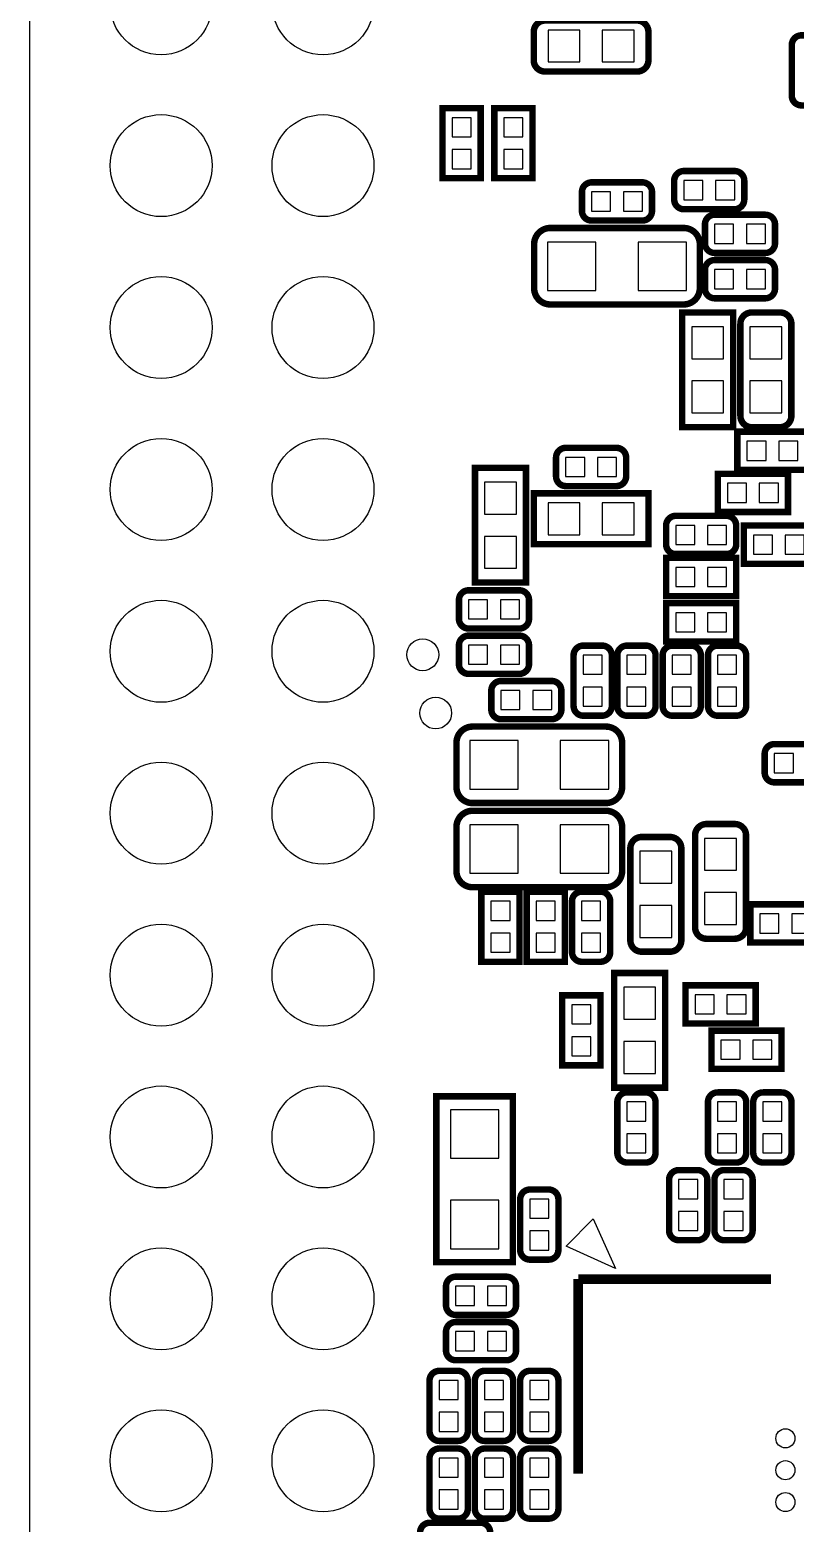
# Model space of a CAD drawing. Extents: x 49.7 to 79.7, y 45.3 to 110.3.
# Drawn here: x 49.71 to 61.72, y 60.24 to 83.67 of the extents above; entities that cross this region are included whole.
import ezdxf

# ---------------------------------------------------------------- set-up
doc = ezdxf.new("R2010")
doc.units = 0
for name, color, linetype in [('BG_OUTLINE', 5, 'CONTINUOUS'), ('PG_NEW-SILK-BOTTOM', 4, 'CONTINUOUS'), ('PG_SILKSCREEN_BOTTOM', 122, 'CONTINUOUS'), ('PIN_BOTTOM', 12, 'CONTINUOUS')]:
    doc.layers.add(name, color=color, linetype=linetype)

msp = doc.modelspace()

# ---------------------------------------------------------------- linework, layer by layer
at = {"layer": 'BG_OUTLINE'}
msp.add_lwpolyline([(49.71415, 107.799378, -0.414244), (52.193952, 110.278926), (77.254354, 110.278926, -0.414214), (79.719678, 107.813602), (79.719678, 47.804578, -0.444754), (76.917296, 45.277278), (52.171854, 45.277278, -0.414183), (49.71415, 47.734728)], format="xyb", close=True, dxfattribs=at)
at = {"layer": 'PG_NEW-SILK-BOTTOM', "const_width": 0.1016}
for points in [[(57.621678, 83.63585), (57.621678, 83.19135, 0.414244), (57.799478, 83.01355), (59.243722, 83.01355, 0.414244), (59.421522, 83.19135), (59.421522, 83.63585, 0.414244), (59.243722, 83.81365), (57.799478, 83.81365, 0.414244), (57.621678, 83.63585)], [(61.823854, 82.482182), (62.119002, 82.482182, 0.414362), (62.271402, 82.634582), (62.271402, 83.429602, 0.414362), (62.119002, 83.582002), (61.823854, 83.582002, 0.414362), (61.671454, 83.429602), (61.671454, 82.634582, 0.414362), (61.823854, 82.482182)], [(59.47791, 80.827626), (59.47791, 81.122774, 0.414362), (59.32551, 81.275174), (58.53049, 81.275174, 0.414362), (58.37809, 81.122774), (58.37809, 80.827626, 0.414362), (58.53049, 80.675226), (59.32551, 80.675226, 0.414362), (59.47791, 80.827626)], [(59.82589, 81.300574), (59.82589, 81.005426, 0.414362), (59.97829, 80.853026), (60.77331, 80.853026, 0.414362), (60.92571, 81.005426), (60.92571, 81.300574, 0.414362), (60.77331, 81.452974), (59.97829, 81.452974, 0.414362), (59.82589, 81.300574)], [(60.227972, 79.613252), (60.227972, 80.305148, 0.414275), (59.973972, 80.559148), (57.882028, 80.559148, 0.414275), (57.628028, 80.305148), (57.628028, 79.613252, 0.414275), (57.882028, 79.359252), (59.973972, 79.359252, 0.414275), (60.227972, 79.613252)], [(60.30849, 80.614774), (60.30849, 80.319626, 0.414362), (60.46089, 80.167226), (61.25591, 80.167226, 0.414362), (61.40831, 80.319626), (61.40831, 80.614774, 0.414362), (61.25591, 80.767174), (60.46089, 80.767174, 0.414362), (60.30849, 80.614774)], [(60.30849, 79.903574), (60.30849, 79.608426, 0.414362), (60.46089, 79.456026), (61.25591, 79.456026, 0.414362), (61.40831, 79.608426), (61.40831, 79.903574, 0.414362), (61.25591, 80.055974), (60.46089, 80.055974, 0.414362), (60.30849, 79.903574)], [(61.04255, 77.433678), (61.48705, 77.433678, 0.414244), (61.66485, 77.611478), (61.66485, 79.055722, 0.414244), (61.48705, 79.233522), (61.04255, 79.233522, 0.414244), (60.86475, 79.055722), (60.86475, 77.611478, 0.414244), (61.04255, 77.433678)], [(59.07151, 76.662026), (59.07151, 76.957174, 0.414362), (58.91911, 77.109574), (58.12409, 77.109574, 0.414362), (57.97169, 76.957174), (57.97169, 76.662026, 0.414362), (58.12409, 76.509626), (58.91911, 76.509626, 0.414362), (59.07151, 76.662026)], [(60.79871, 75.595226), (60.79871, 75.890374, 0.414362), (60.64631, 76.042774), (59.85129, 76.042774, 0.414362), (59.69889, 75.890374), (59.69889, 75.595226, 0.414362), (59.85129, 75.442826), (60.64631, 75.442826, 0.414362), (60.79871, 75.595226)], [(57.54751, 74.426826), (57.54751, 74.721974, 0.414362), (57.39511, 74.874374), (56.60009, 74.874374, 0.414362), (56.44769, 74.721974), (56.44769, 74.426826, 0.414362), (56.60009, 74.274426), (57.39511, 74.274426, 0.414362), (57.54751, 74.426826)], [(57.54751, 73.715626), (57.54751, 74.010774, 0.414362), (57.39511, 74.163174), (56.60009, 74.163174, 0.414362), (56.44769, 74.010774), (56.44769, 73.715626, 0.414362), (56.60009, 73.563226), (57.39511, 73.563226, 0.414362), (57.54751, 73.715626)], [(58.399426, 72.90689), (58.694574, 72.90689, 0.414362), (58.846974, 73.05929), (58.846974, 73.85431, 0.414362), (58.694574, 74.00671), (58.399426, 74.00671, 0.414362), (58.247026, 73.85431), (58.247026, 73.05929, 0.414362), (58.399426, 72.90689)], [(59.085226, 72.90689), (59.380374, 72.90689, 0.414362), (59.532774, 73.05929), (59.532774, 73.85431, 0.414362), (59.380374, 74.00671), (59.085226, 74.00671, 0.414362), (58.932826, 73.85431), (58.932826, 73.05929, 0.414362), (59.085226, 72.90689)], [(59.796426, 72.90689), (60.091574, 72.90689, 0.414362), (60.243974, 73.05929), (60.243974, 73.85431, 0.414362), (60.091574, 74.00671), (59.796426, 74.00671, 0.414362), (59.644026, 73.85431), (59.644026, 73.05929, 0.414362), (59.796426, 72.90689)], [(60.507626, 72.90689), (60.802774, 72.90689, 0.413874), (60.955174, 73.059036), (60.955174, 73.854564, 0.413874), (60.802774, 74.00671), (60.507626, 74.00671, 0.413874), (60.355226, 73.854564), (60.355226, 73.059036, 0.413874), (60.507626, 72.90689)], [(58.05551, 73.004426), (58.05551, 73.299574, 0.414362), (57.90311, 73.451974), (57.10809, 73.451974, 0.414362), (56.95569, 73.299574), (56.95569, 73.004426, 0.414362), (57.10809, 72.852026), (57.90311, 72.852026, 0.414362), (58.05551, 73.004426)], [(59.008772, 71.790052), (59.008772, 72.481948, 0.414275), (58.754772, 72.735948), (56.662828, 72.735948, 0.414275), (56.408828, 72.481948), (56.408828, 71.790052, 0.414275), (56.662828, 71.536052), (58.754772, 71.536052, 0.414275), (59.008772, 71.790052)], [(61.24575, 72.308974), (61.24575, 72.013826, 0.414362), (61.39815, 71.861426), (62.19317, 71.861426, 0.414362), (62.34557, 72.013826), (62.34557, 72.308974, 0.414362), (62.19317, 72.461374), (61.39815, 72.461374, 0.414362), (61.24575, 72.308974)], [(59.008772, 70.469252), (59.008772, 71.161148, 0.414275), (58.754772, 71.415148), (56.662828, 71.415148, 0.414275), (56.408828, 71.161148), (56.408828, 70.469252, 0.414275), (56.662828, 70.215252), (58.754772, 70.215252, 0.414275), (59.008772, 70.469252)], [(60.77585, 71.207122), (60.33135, 71.207122, 0.414244), (60.15355, 71.029322), (60.15355, 69.585078, 0.414244), (60.33135, 69.407278), (60.77585, 69.407278, 0.414244), (60.95365, 69.585078), (60.95365, 71.029322, 0.414244), (60.77585, 71.207122)], [(59.75985, 71.003922), (59.31535, 71.003922, 0.414244), (59.13755, 70.826122), (59.13755, 69.381878, 0.414244), (59.31535, 69.204078), (59.75985, 69.204078, 0.414244), (59.93765, 69.381878), (59.93765, 70.826122, 0.414244), (59.75985, 71.003922)], [(58.669174, 70.14591), (58.374026, 70.14591, 0.414362), (58.221626, 69.99351), (58.221626, 69.19849, 0.414362), (58.374026, 69.04609), (58.669174, 69.04609, 0.414362), (58.821574, 69.19849), (58.821574, 69.99351, 0.414362), (58.669174, 70.14591)], [(59.380374, 66.99631), (59.085226, 66.99631, 0.414362), (58.932826, 66.84391), (58.932826, 66.04889, 0.414362), (59.085226, 65.89649), (59.380374, 65.89649, 0.414362), (59.532774, 66.04889), (59.532774, 66.84391, 0.414362), (59.380374, 66.99631)], [(60.802774, 66.99631), (60.507626, 66.99631, 0.414362), (60.355226, 66.84391), (60.355226, 66.04889, 0.414362), (60.507626, 65.89649), (60.802774, 65.89649, 0.414362), (60.955174, 66.04889), (60.955174, 66.84391, 0.414362), (60.802774, 66.99631)], [(61.513974, 66.99631), (61.218826, 66.99631, 0.414362), (61.066426, 66.84391), (61.066426, 66.04889, 0.414362), (61.218826, 65.89649), (61.513974, 65.89649, 0.414362), (61.666374, 66.04889), (61.666374, 66.84391, 0.414362), (61.513974, 66.99631)], [(59.898026, 64.67729), (60.193174, 64.67729, 0.414362), (60.345574, 64.82969), (60.345574, 65.62471, 0.414362), (60.193174, 65.77711), (59.898026, 65.77711, 0.414362), (59.745626, 65.62471), (59.745626, 64.82969, 0.414362), (59.898026, 64.67729)], [(60.609226, 64.67729), (60.904374, 64.67729, 0.414362), (61.056774, 64.82969), (61.056774, 65.62471, 0.414362), (60.904374, 65.77711), (60.609226, 65.77711, 0.414362), (60.456826, 65.62471), (60.456826, 64.82969, 0.414362), (60.609226, 64.67729)], [(57.561226, 64.37249), (57.856374, 64.37249, 0.414362), (58.008774, 64.52489), (58.008774, 65.31991, 0.414362), (57.856374, 65.47231), (57.561226, 65.47231, 0.414362), (57.408826, 65.31991), (57.408826, 64.52489, 0.414362), (57.561226, 64.37249)], [(57.34431, 63.657226), (57.34431, 63.952374, 0.414362), (57.19191, 64.104774), (56.39689, 64.104774, 0.414362), (56.24449, 63.952374), (56.24449, 63.657226, 0.414362), (56.39689, 63.504826), (57.19191, 63.504826, 0.414362), (57.34431, 63.657226)], [(57.34431, 62.946026), (57.34431, 63.241174, 0.414362), (57.19191, 63.393574), (56.39689, 63.393574, 0.414362), (56.24449, 63.241174), (56.24449, 62.946026, 0.414362), (56.39689, 62.793626), (57.19191, 62.793626, 0.414362), (57.34431, 62.946026)], [(56.433974, 62.62751), (56.138826, 62.62751, 0.414362), (55.986426, 62.47511), (55.986426, 61.68009, 0.414362), (56.138826, 61.52769), (56.433974, 61.52769, 0.414362), (56.586374, 61.68009), (56.586374, 62.47511, 0.414362), (56.433974, 62.62751)], [(57.145174, 62.62751), (56.850026, 62.62751, 0.414362), (56.697626, 62.47511), (56.697626, 61.68009, 0.414362), (56.850026, 61.52769), (57.145174, 61.52769, 0.414362), (57.297574, 61.68009), (57.297574, 62.47511, 0.414362), (57.145174, 62.62751)], [(57.856374, 62.62751), (57.561226, 62.62751, 0.413874), (57.408826, 62.475364), (57.408826, 61.679836, 0.413874), (57.561226, 61.52769), (57.856374, 61.52769, 0.413874), (58.008774, 61.679836), (58.008774, 62.475364, 0.413874), (57.856374, 62.62751)], [(56.138826, 60.30849), (56.433974, 60.30849, 0.414362), (56.586374, 60.46089), (56.586374, 61.25591, 0.414362), (56.433974, 61.40831), (56.138826, 61.40831, 0.414362), (55.986426, 61.25591), (55.986426, 60.46089, 0.414362), (56.138826, 60.30849)], [(56.850026, 60.30849), (57.145174, 60.30849, 0.414362), (57.297574, 60.46089), (57.297574, 61.25591, 0.414362), (57.145174, 61.40831), (56.850026, 61.40831, 0.414362), (56.697626, 61.25591), (56.697626, 60.46089, 0.414362), (56.850026, 60.30849)], [(57.561226, 60.30849), (57.856374, 60.30849, 0.414362), (58.008774, 60.46089), (58.008774, 61.25591, 0.414362), (57.856374, 61.40831), (57.561226, 61.40831, 0.414362), (57.408826, 61.25591), (57.408826, 60.46089, 0.414362), (57.561226, 60.30849)], [(56.93791, 59.796426), (56.93791, 60.091574, 0.414362), (56.78551, 60.243974), (55.99049, 60.243974, 0.414362), (55.83809, 60.091574), (55.83809, 59.796426, 0.414362), (55.99049, 59.644026), (56.78551, 59.644026, 0.414362), (56.93791, 59.796426)]]:
    msp.add_lwpolyline(points, format="xyb", dxfattribs=at)
for points in [[(56.189626, 81.33969), (56.789574, 81.33969), (56.789574, 82.43951), (56.189626, 82.43951), (56.189626, 81.33969)], [(57.002426, 81.33969), (57.602374, 81.33969), (57.602374, 82.43951), (57.002426, 82.43951), (57.002426, 81.33969)], [(59.95035, 77.433678), (60.75045, 77.433678), (60.75045, 79.233522), (59.95035, 79.233522), (59.95035, 77.433678)], [(61.91631, 76.763626), (61.91631, 77.363574), (60.81649, 77.363574), (60.81649, 76.763626), (61.91631, 76.763626)], [(57.49925, 76.795122), (56.69915, 76.795122), (56.69915, 74.995278), (57.49925, 74.995278), (57.49925, 76.795122)], [(60.51169, 76.703174), (60.51169, 76.103226), (61.61151, 76.103226), (61.61151, 76.703174), (60.51169, 76.703174)], [(57.621678, 76.39685), (57.621678, 75.59675), (59.421522, 75.59675), (59.421522, 76.39685), (57.621678, 76.39685)], [(62.01791, 75.290426), (62.01791, 75.890374), (60.91809, 75.890374), (60.91809, 75.290426), (62.01791, 75.290426)], [(60.79871, 74.782426), (60.79871, 75.382374), (59.69889, 75.382374), (59.69889, 74.782426), (60.79871, 74.782426)], [(60.79871, 74.071226), (60.79871, 74.671174), (59.69889, 74.671174), (59.69889, 74.071226), (60.79871, 74.071226)], [(56.799226, 69.04609), (57.399174, 69.04609), (57.399174, 70.14591), (56.799226, 70.14591), (56.799226, 69.04609)], [(57.510426, 69.04609), (58.110374, 69.04609), (58.110374, 70.14591), (57.510426, 70.14591), (57.510426, 69.04609)], [(62.11951, 69.346826), (62.11951, 69.946774), (61.01969, 69.946774), (61.01969, 69.346826), (62.11951, 69.346826)], [(58.88355, 67.070478), (59.68365, 67.070478), (59.68365, 68.870322), (58.88355, 68.870322), (58.88355, 67.070478)], [(61.10351, 68.076826), (61.10351, 68.676774), (60.00369, 68.676774), (60.00369, 68.076826), (61.10351, 68.076826)], [(58.069226, 67.42049), (58.669174, 67.42049), (58.669174, 68.52031), (58.069226, 68.52031), (58.069226, 67.42049)], [(60.41009, 67.965574), (60.41009, 67.365626), (61.50991, 67.365626), (61.50991, 67.965574), (60.41009, 67.965574)], [(57.292748, 66.933572), (56.092852, 66.933572), (56.092852, 64.333628), (57.292748, 64.333628), (57.292748, 66.933572)]]:
    msp.add_lwpolyline(points, dxfattribs=at)
at = {"layer": 'PG_SILKSCREEN_BOTTOM'}
msp.add_lwpolyline([(58.128408, 64.586104), (58.552334, 65.0113), (58.90641, 64.233552)], close=True, dxfattribs=at)
at = {"layer": 'PG_SILKSCREEN_BOTTOM', "const_width": 0.151892}
for points in [[(58.320686, 64.068452), (58.820812, 64.068452)], [(58.320686, 64.068452), (58.320686, 61.016388)], [(58.820812, 64.068452), (61.345826, 64.068452)]]:
    msp.add_lwpolyline(points, dxfattribs=at)
at = {"layer": 'PIN_BOTTOM'}
for points in [[(57.846595, 83.663663), (57.846595, 83.163537), (58.346721, 83.163537), (58.346721, 83.663663)], [(58.696479, 83.663663), (58.696479, 83.163537), (59.196605, 83.163537), (59.196605, 83.663663)], [(56.339613, 81.989549), (56.639587, 81.989549), (56.639587, 82.289523), (56.339613, 82.289523)], [(57.152413, 81.989549), (57.452387, 81.989549), (57.452387, 82.289523), (57.152413, 82.289523)], [(56.339613, 81.489677), (56.639587, 81.489677), (56.639587, 81.789651), (56.339613, 81.789651)], [(57.152413, 81.489677), (57.452387, 81.489677), (57.452387, 81.789651), (57.152413, 81.789651)], [(59.975877, 81.302987), (59.975877, 81.003013), (60.275851, 81.003013), (60.275851, 81.302987)], [(60.475749, 81.302987), (60.475749, 81.003013), (60.775723, 81.003013), (60.775723, 81.302987)], [(58.828178, 80.825086), (58.828178, 81.12506), (58.528204, 81.12506), (58.528204, 80.825086)], [(59.32805, 80.825086), (59.32805, 81.12506), (59.028076, 81.12506), (59.028076, 80.825086)], [(60.458477, 80.617187), (60.458477, 80.317213), (60.758451, 80.317213), (60.758451, 80.617187)], [(60.958349, 80.617187), (60.958349, 80.317213), (61.258323, 80.317213), (61.258323, 80.617187)], [(57.838086, 79.579216), (58.598054, 79.579216), (58.598054, 80.339184), (57.838086, 80.339184)], [(59.257946, 79.579216), (60.017914, 79.579216), (60.017914, 80.339184), (59.257946, 80.339184)], [(60.458477, 79.905987), (60.458477, 79.606013), (60.758451, 79.606013), (60.758451, 79.905987)], [(60.958349, 79.905987), (60.958349, 79.606013), (61.258323, 79.606013), (61.258323, 79.905987)], [(60.100337, 78.508479), (60.600463, 78.508479), (60.600463, 79.008605), (60.100337, 79.008605)], [(61.014737, 78.508479), (61.514863, 78.508479), (61.514863, 79.008605), (61.014737, 79.008605)], [(60.100337, 77.658595), (60.600463, 77.658595), (60.600463, 78.158721), (60.100337, 78.158721)], [(61.014737, 77.658595), (61.514863, 77.658595), (61.514863, 78.158721), (61.014737, 78.158721)], [(61.266578, 76.913486), (61.266578, 77.21346), (60.966604, 77.21346), (60.966604, 76.913486)], [(61.76645, 76.913486), (61.76645, 77.21346), (61.466476, 77.21346), (61.466476, 76.913486)], [(58.421778, 76.659486), (58.421778, 76.95946), (58.121804, 76.95946), (58.121804, 76.659486)], [(58.92165, 76.659486), (58.92165, 76.95946), (58.621676, 76.95946), (58.621676, 76.659486)], [(57.349263, 76.570205), (56.849137, 76.570205), (56.849137, 76.070079), (57.349263, 76.070079)], [(60.661677, 76.553187), (60.661677, 76.253213), (60.961651, 76.253213), (60.961651, 76.553187)], [(61.161549, 76.553187), (61.161549, 76.253213), (61.461523, 76.253213), (61.461523, 76.553187)], [(57.846595, 76.246863), (57.846595, 75.746737), (58.346721, 75.746737), (58.346721, 76.246863)], [(58.696479, 76.246863), (58.696479, 75.746737), (59.196605, 75.746737), (59.196605, 76.246863)], [(57.349263, 75.720321), (56.849137, 75.720321), (56.849137, 75.220195), (57.349263, 75.220195)], [(60.148978, 75.592686), (60.148978, 75.89266), (59.849004, 75.89266), (59.849004, 75.592686)], [(60.64885, 75.592686), (60.64885, 75.89266), (60.348876, 75.89266), (60.348876, 75.592686)], [(61.368178, 75.440286), (61.368178, 75.74026), (61.068204, 75.74026), (61.068204, 75.440286)], [(61.86805, 75.440286), (61.86805, 75.74026), (61.568076, 75.74026), (61.568076, 75.440286)], [(60.148978, 74.932286), (60.148978, 75.23226), (59.849004, 75.23226), (59.849004, 74.932286)], [(60.64885, 74.932286), (60.64885, 75.23226), (60.348876, 75.23226), (60.348876, 74.932286)], [(56.897778, 74.424286), (56.897778, 74.72426), (56.597804, 74.72426), (56.597804, 74.424286)], [(57.39765, 74.424286), (57.39765, 74.72426), (57.097676, 74.72426), (57.097676, 74.424286)], [(60.148978, 74.221086), (60.148978, 74.52106), (59.849004, 74.52106), (59.849004, 74.221086)], [(60.64885, 74.221086), (60.64885, 74.52106), (60.348876, 74.52106), (60.348876, 74.221086)], [(56.897778, 73.713086), (56.897778, 74.01306), (56.597804, 74.01306), (56.597804, 73.713086)], [(57.39765, 73.713086), (57.39765, 74.01306), (57.097676, 74.01306), (57.097676, 73.713086)], [(58.397013, 73.556749), (58.696987, 73.556749), (58.696987, 73.856723), (58.397013, 73.856723)], [(59.082813, 73.556749), (59.382787, 73.556749), (59.382787, 73.856723), (59.082813, 73.856723)], [(59.794013, 73.556749), (60.093987, 73.556749), (60.093987, 73.856723), (59.794013, 73.856723)], [(60.505213, 73.556749), (60.805187, 73.556749), (60.805187, 73.856723), (60.505213, 73.856723)], [(58.397013, 73.056877), (58.696987, 73.056877), (58.696987, 73.356851), (58.397013, 73.356851)], [(59.082813, 73.056877), (59.382787, 73.056877), (59.382787, 73.356851), (59.082813, 73.356851)], [(59.794013, 73.056877), (60.093987, 73.056877), (60.093987, 73.356851), (59.794013, 73.356851)], [(60.505213, 73.056877), (60.805187, 73.056877), (60.805187, 73.356851), (60.505213, 73.356851)], [(57.405778, 73.001886), (57.405778, 73.30186), (57.105804, 73.30186), (57.105804, 73.001886)], [(57.90565, 73.001886), (57.90565, 73.30186), (57.605676, 73.30186), (57.605676, 73.001886)], [(56.618886, 71.756016), (57.378854, 71.756016), (57.378854, 72.515984), (56.618886, 72.515984)], [(58.038746, 71.756016), (58.798714, 71.756016), (58.798714, 72.515984), (58.038746, 72.515984)], [(61.395737, 72.311387), (61.395737, 72.011413), (61.695711, 72.011413), (61.695711, 72.311387)], [(56.618886, 70.435216), (57.378854, 70.435216), (57.378854, 71.195184), (56.618886, 71.195184)], [(58.038746, 70.435216), (58.798714, 70.435216), (58.798714, 71.195184), (58.038746, 71.195184)], [(59.787663, 70.779005), (59.287537, 70.779005), (59.287537, 70.278879), (59.787663, 70.278879)], [(60.803663, 70.982205), (60.303537, 70.982205), (60.303537, 70.482079), (60.803663, 70.482079)], [(60.803663, 70.132321), (60.303537, 70.132321), (60.303537, 69.632195), (60.803663, 69.632195)], [(56.949213, 69.695949), (57.249187, 69.695949), (57.249187, 69.995923), (56.949213, 69.995923)], [(57.660413, 69.695949), (57.960387, 69.695949), (57.960387, 69.995923), (57.660413, 69.995923)], [(58.671587, 69.995923), (58.371613, 69.995923), (58.371613, 69.695949), (58.671587, 69.695949)], [(59.787663, 69.929121), (59.287537, 69.929121), (59.287537, 69.428995), (59.787663, 69.428995)], [(61.469778, 69.496686), (61.469778, 69.79666), (61.169804, 69.79666), (61.169804, 69.496686)], [(61.96965, 69.496686), (61.96965, 69.79666), (61.669676, 69.79666), (61.669676, 69.496686)], [(56.949213, 69.196077), (57.249187, 69.196077), (57.249187, 69.496051), (56.949213, 69.496051)], [(57.660413, 69.196077), (57.960387, 69.196077), (57.960387, 69.496051), (57.660413, 69.496051)], [(58.671587, 69.496051), (58.371613, 69.496051), (58.371613, 69.196077), (58.671587, 69.196077)], [(59.033537, 68.145279), (59.533663, 68.145279), (59.533663, 68.645405), (59.033537, 68.645405)], [(60.453778, 68.226686), (60.453778, 68.52666), (60.153804, 68.52666), (60.153804, 68.226686)], [(60.95365, 68.226686), (60.95365, 68.52666), (60.653676, 68.52666), (60.653676, 68.226686)], [(58.219213, 68.070349), (58.519187, 68.070349), (58.519187, 68.370323), (58.219213, 68.370323)], [(58.219213, 67.570477), (58.519187, 67.570477), (58.519187, 67.870451), (58.219213, 67.870451)], [(59.033537, 67.295395), (59.533663, 67.295395), (59.533663, 67.795521), (59.033537, 67.795521)], [(60.560077, 67.815587), (60.560077, 67.515613), (60.860051, 67.515613), (60.860051, 67.815587)], [(61.059949, 67.815587), (61.059949, 67.515613), (61.359923, 67.515613), (61.359923, 67.815587)], [(59.382787, 66.846323), (59.082813, 66.846323), (59.082813, 66.546349), (59.382787, 66.546349)], [(60.805187, 66.846323), (60.505213, 66.846323), (60.505213, 66.546349), (60.805187, 66.546349)], [(61.516387, 66.846323), (61.216413, 66.846323), (61.216413, 66.546349), (61.516387, 66.546349)], [(57.072784, 65.963546), (57.072784, 66.723514), (56.312816, 66.723514), (56.312816, 65.963546)], [(59.382787, 66.346451), (59.082813, 66.346451), (59.082813, 66.046477), (59.382787, 66.046477)], [(60.805187, 66.346451), (60.505213, 66.346451), (60.505213, 66.046477), (60.805187, 66.046477)], [(61.516387, 66.346451), (61.216413, 66.346451), (61.216413, 66.046477), (61.516387, 66.046477)], [(59.895613, 65.327149), (60.195587, 65.327149), (60.195587, 65.627123), (59.895613, 65.627123)], [(60.606813, 65.327149), (60.906787, 65.327149), (60.906787, 65.627123), (60.606813, 65.627123)], [(57.072784, 64.543686), (57.072784, 65.303654), (56.312816, 65.303654), (56.312816, 64.543686)], [(57.558813, 65.022349), (57.858787, 65.022349), (57.858787, 65.322323), (57.558813, 65.322323)], [(59.895613, 64.827277), (60.195587, 64.827277), (60.195587, 65.127251), (59.895613, 65.127251)], [(60.606813, 64.827277), (60.906787, 64.827277), (60.906787, 65.127251), (60.606813, 65.127251)], [(57.558813, 64.522477), (57.858787, 64.522477), (57.858787, 64.822451), (57.558813, 64.822451)], [(56.694578, 63.654686), (56.694578, 63.95466), (56.394604, 63.95466), (56.394604, 63.654686)], [(57.19445, 63.654686), (57.19445, 63.95466), (56.894476, 63.95466), (56.894476, 63.654686)], [(56.694578, 62.943486), (56.694578, 63.24346), (56.394604, 63.24346), (56.394604, 62.943486)], [(57.19445, 62.943486), (57.19445, 63.24346), (56.894476, 63.24346), (56.894476, 62.943486)], [(56.436387, 62.477523), (56.136413, 62.477523), (56.136413, 62.177549), (56.436387, 62.177549)], [(57.147587, 62.477523), (56.847613, 62.477523), (56.847613, 62.177549), (57.147587, 62.177549)], [(57.858787, 62.477523), (57.558813, 62.477523), (57.558813, 62.177549), (57.858787, 62.177549)], [(56.436387, 61.977651), (56.136413, 61.977651), (56.136413, 61.677677), (56.436387, 61.677677)], [(57.147587, 61.977651), (56.847613, 61.977651), (56.847613, 61.677677), (57.147587, 61.677677)], [(57.858787, 61.977651), (57.558813, 61.977651), (57.558813, 61.677677), (57.858787, 61.677677)], [(56.136413, 60.958349), (56.436387, 60.958349), (56.436387, 61.258323), (56.136413, 61.258323)], [(56.847613, 60.958349), (57.147587, 60.958349), (57.147587, 61.258323), (56.847613, 61.258323)], [(57.558813, 60.958349), (57.858787, 60.958349), (57.858787, 61.258323), (57.558813, 61.258323)], [(56.136413, 60.458477), (56.436387, 60.458477), (56.436387, 60.758451), (56.136413, 60.758451)], [(56.847613, 60.458477), (57.147587, 60.458477), (57.147587, 60.758451), (56.847613, 60.758451)], [(57.558813, 60.458477), (57.858787, 60.458477), (57.858787, 60.758451), (57.558813, 60.758451)]]:
    msp.add_lwpolyline(points, close=True, dxfattribs=at)
for centre, radius in [((51.774598, 84.077302), 0.799973), ((54.314598, 84.077302), 0.799973), ((51.774598, 81.537302), 0.799973), ((54.314598, 81.537302), 0.799973), ((51.774598, 78.997302), 0.799973), ((54.314598, 78.997302), 0.799973), ((51.774598, 76.457302), 0.799973), ((54.314598, 76.457302), 0.799973), ((51.774598, 73.917302), 0.799973), ((54.314598, 73.917302), 0.799973), ((55.88, 73.8632), 0.249936), ((56.0832, 72.9488), 0.249936), ((51.774598, 71.377302), 0.799973), ((54.314598, 71.377302), 0.799973), ((51.774598, 68.837302), 0.799973), ((54.314598, 68.837302), 0.799973), ((51.774598, 66.297302), 0.799973), ((54.314598, 66.297302), 0.799973), ((51.774598, 63.757302), 0.799973), ((54.314598, 63.757302), 0.799973), ((51.774598, 61.217302), 0.799973), ((54.314598, 61.217302), 0.799973), ((61.57087, 61.56833), 0.149987), ((61.57087, 61.068458), 0.149987), ((61.57087, 60.568332), 0.149987)]:
    msp.add_circle(centre, radius, dxfattribs=at)

doc.saveas('drawing.dxf')
